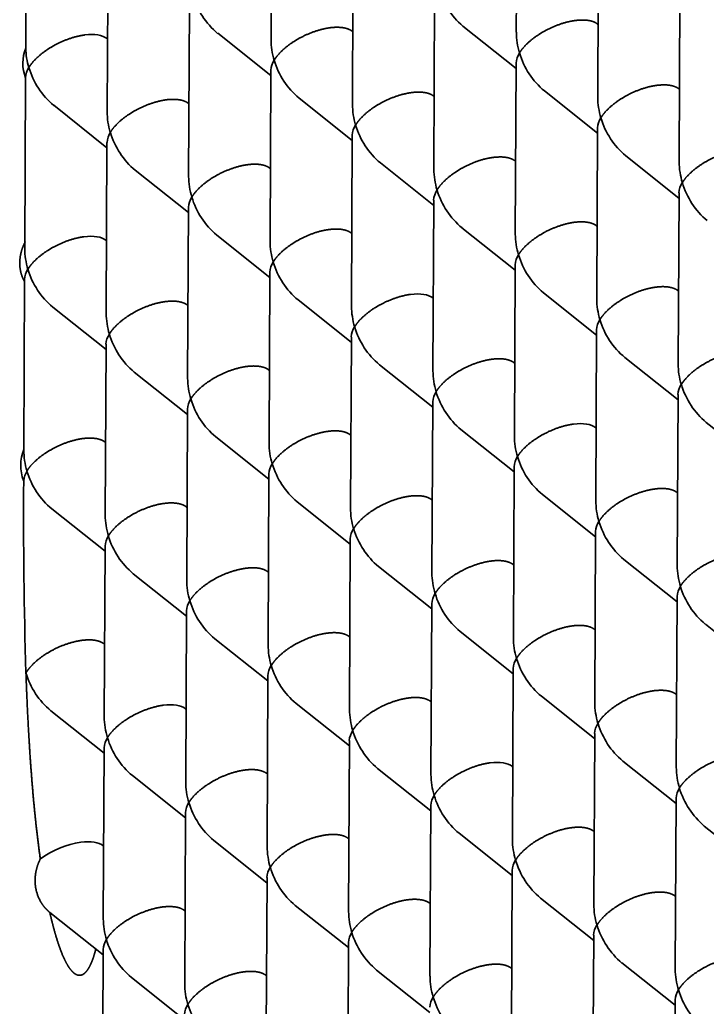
# Model space of a CAD drawing. Extents: x 23 to 587, y 4 to 413.
# Drawn here: x 412.94 to 416.96, y 145.83 to 151.61 of the extents above; entities that cross this region are included whole.
import ezdxf

# ---------------------------------------------------------------- set-up
doc = ezdxf.new("R2010")
doc.units = 0
doc.layers.get('0').update_dxf_attribs({"lineweight": 13})

# ---------------------------------------------------------------- blocks, each defined once
blk = doc.blocks.new('BLOCK6941')
at = {"color": 7, "lineweight": 35, "ltscale": 0.050027}
for p, q in [((-20.732, 18.999), (-20.742, 16.998)), ((-23.603, 18.914), (-23.612, 16.913)), ((-22.65, 18.155), (-22.659, 16.154)), ((-19.779, 18.24), (-19.789, 16.238)), ((-25.52, 18.07), (-25.53, 16.069)), ((-18.826, 17.48), (-18.836, 15.479)), ((-21.697, 17.396), (-21.706, 15.394)), ((-24.567, 17.311), (-24.577, 15.31)), ((-23.614, 16.552), (-23.624, 14.55)), ((-20.743, 16.636), (-20.753, 14.635)), ((-19.79, 15.877), (-19.8, 13.876)), ((-22.661, 15.792), (-22.671, 13.791)), ((-25.532, 15.708), (-25.541, 13.706)), ((-21.708, 15.033), (-21.718, 13.032)), ((-18.837, 15.117), (-18.847, 13.116)), ((-24.579, 14.948), (-24.588, 12.947)), ((-20.755, 14.273), (-20.764, 12.272)), ((-23.625, 14.189), (-23.635, 12.188)), ((-26.496, 14.104), (-26.506, 12.103)), ((-22.672, 13.429), (-22.682, 11.428)), ((-19.802, 13.514), (-19.811, 11.513)), ((-25.543, 13.345), (-25.553, 11.344)), ((-18.849, 12.755), (-18.858, 10.754)), ((-21.719, 12.67), (-21.729, 10.669)), ((-24.59, 12.585), (-24.599, 10.584)), ((-20.766, 11.911), (-20.776, 9.91)), ((-23.637, 11.826), (-23.646, 9.825)), ((-19.813, 11.151), (-19.823, 9.15)), ((-22.684, 11.067), (-22.693, 9.066)), ((-25.554, 10.982), (-25.564, 8.981)), ((-21.731, 10.307), (-21.74, 8.306)), ((-18.86, 10.392), (-18.87, 8.391)), ((-24.601, 10.223), (-24.611, 8.222)), ((-20.778, 9.548), (-20.787, 7.547)), ((-23.648, 9.463), (-23.658, 7.462)), ((-19.824, 8.789), (-19.834, 6.788)), ((-22.695, 8.704), (-22.705, 6.703)), ((-25.566, 8.619), (-25.575, 6.618)), ((-18.871, 8.029), (-18.881, 6.028)), ((-21.742, 7.945), (-21.752, 5.944)), ((-24.613, 7.86), (-24.622, 5.859)), ((-20.789, 7.185), (-20.798, 5.184)), ((-23.659, 7.101), (-23.669, 5.1)), ((-19.836, 6.426), (-19.845, 4.425)), ((-25.577, 6.257), (-25.587, 4.256)), ((-22.706, 6.341), (-22.716, 4.34)), ((-18.883, 5.667), (-18.892, 3.665))]:
    blk.add_line(p, q, dxfattribs=at)
at = {"color": 7, "lineweight": 35, "ltscale": 0.00016101}
for p, q in [((-22.655, 17.004), (-22.66, 17.008)), ((-19.785, 17.089), (-19.79, 17.093)), ((-25.526, 16.92), (-25.531, 16.924)), ((-18.831, 16.33), (-18.837, 16.334)), ((-21.702, 16.245), (-21.707, 16.249)), ((-24.573, 16.16), (-24.578, 16.164)), ((-23.62, 15.401), (-23.625, 15.405)), ((-20.749, 15.486), (-20.754, 15.49)), ((-19.796, 14.726), (-19.801, 14.73)), ((-22.667, 14.642), (-22.672, 14.646)), ((-25.537, 14.557), (-25.542, 14.561)), ((-21.713, 13.882), (-21.718, 13.886)), ((-18.843, 13.967), (-18.848, 13.971)), ((-24.584, 13.798), (-24.589, 13.802)), ((-20.76, 13.123), (-20.765, 13.127)), ((-23.631, 13.038), (-23.636, 13.042)), ((-22.678, 12.279), (-22.683, 12.283)), ((-19.807, 12.363), (-19.812, 12.367)), ((-25.548, 12.194), (-25.554, 12.198)), ((-18.854, 11.604), (-18.859, 11.608)), ((-21.725, 11.519), (-21.73, 11.523)), ((-24.595, 11.435), (-24.6, 11.439)), ((-20.772, 10.76), (-20.777, 10.764)), ((-23.642, 10.675), (-23.647, 10.679)), ((-19.819, 10.001), (-19.824, 10.005)), ((-25.56, 9.831), (-25.565, 9.835)), ((-22.689, 9.916), (-22.694, 9.92)), ((-21.736, 9.157), (-21.741, 9.161)), ((-18.866, 9.241), (-18.871, 9.245)), ((-24.607, 9.072), (-24.612, 9.076)), ((-20.783, 8.397), (-20.788, 8.401)), ((-23.654, 8.313), (-23.659, 8.317)), ((-19.83, 7.638), (-19.835, 7.642)), ((-22.701, 7.553), (-22.706, 7.557)), ((-18.877, 6.879), (-18.882, 6.883)), ((-24.618, 6.709), (-24.623, 6.713)), ((-21.747, 6.794), (-21.753, 6.798)), ((-20.794, 6.035), (-20.799, 6.039)), ((-23.665, 5.95), (-23.67, 5.954))]:
    blk.add_line(p, q, dxfattribs=at)
at = {"color": 7, "lineweight": 35, "ltscale": 0.019884}
for p, q in [((-20.744, 16.575), (-21.366, 17.07)), ((-23.614, 16.49), (-24.236, 16.986)), ((-19.791, 15.815), (-20.413, 16.311)), ((-22.661, 15.731), (-23.283, 16.226)), ((-25.532, 15.646), (-26.154, 16.142)), ((-18.838, 15.056), (-19.46, 15.551)), ((-24.579, 14.887), (-25.201, 15.382)), ((-21.708, 14.971), (-22.33, 15.467)), ((-20.755, 14.212), (-21.377, 14.707)), ((-23.626, 14.127), (-24.248, 14.623)), ((-19.802, 13.452), (-20.424, 13.948)), ((-25.543, 13.283), (-26.165, 13.779)), ((-22.673, 13.368), (-23.295, 13.863)), ((-18.849, 12.693), (-19.471, 13.189)), ((-21.72, 12.608), (-22.342, 13.104)), ((-24.59, 12.524), (-25.212, 13.019)), ((-17.896, 11.934), (-18.518, 12.429)), ((-23.637, 11.764), (-24.259, 12.26)), ((-20.766, 11.849), (-21.389, 12.345)), ((-19.813, 11.09), (-20.435, 11.585)), ((-22.684, 11.005), (-23.306, 11.501)), ((-25.555, 10.92), (-26.177, 11.416)), ((-18.86, 10.33), (-19.482, 10.826)), ((-24.602, 10.161), (-25.224, 10.657)), ((-21.731, 10.246), (-22.353, 10.741)), ((-17.907, 9.571), (-18.529, 10.067)), ((-20.778, 9.486), (-21.4, 9.982)), ((-23.648, 9.402), (-24.27, 9.897)), ((-22.695, 8.642), (-23.317, 9.138)), ((-19.825, 8.727), (-20.447, 9.223)), ((-25.566, 8.558), (-26.188, 9.053)), ((-18.872, 7.968), (-19.494, 8.463)), ((-21.742, 7.883), (-22.364, 8.379)), ((-24.613, 7.798), (-25.235, 8.294)), ((-17.919, 7.208), (-18.541, 7.704)), ((-23.66, 7.039), (-24.282, 7.535)), ((-20.789, 7.124), (-21.411, 7.619)), ((-19.836, 6.364), (-20.458, 6.86)), ((-22.707, 6.28), (-23.329, 6.775)), ((-21.754, 5.52), (-22.376, 6.016)), ((-18.883, 5.605), (-19.505, 6.101)), ((-24.624, 5.436), (-25.246, 5.931))]:
    blk.add_line(p, q, dxfattribs=at)
at = {"color": 7, "lineweight": 35, "ltscale": 0.050028}
blk.add_line((-26.485, 16.467), (-26.494, 14.466), dxfattribs=at)
at = {"color": 7, "lineweight": 35, "ltscale": 0.000160907}
blk.add_line((-25.571, 7.469), (-25.576, 7.473), dxfattribs=at)
at = {"color": 7, "lineweight": 35, "ltscale": 0.019886}
blk.add_line((-25.577, 6.195), (-26.199, 6.691), dxfattribs=at)
at = {"color": 7, "lineweight": 35}
for centre, radius, start, end in [((27.026, 16.705), 53.509, 177.5973, 179.8851), ((-20.781, 17.771), 0.913, 196.3619, 230.1623), ((-23.652, 17.686), 0.913, 196.3619, 230.1623), ((-19.904, 17.001), 0.837, 180.2046, 197.1191), ((-22.775, 16.916), 0.837, 180.2046, 197.1191), ((-26.054, 16.634), 0.463, 157.41, 201.5894), ((-25.637, 16.833), 0.846, 181.4307, 197.0534), ((-23.376, 16.538), 0.239, 146.5296, 176.692), ((-22.699, 16.927), 0.913, 196.3619, 230.1623), ((-20.505, 16.622), 0.239, 146.5034, 176.6622), ((-19.828, 17.012), 0.913, 196.3619, 230.1623), ((-26.25, 16.455), 0.235, 146.3401, 177.8314), ((-25.57, 16.842), 0.913, 196.3594, 230.1725), ((-18.951, 16.241), 0.837, 180.2046, 197.1191), ((-21.822, 16.157), 0.837, 180.2046, 197.1191), ((-24.693, 16.072), 0.837, 180.2046, 197.1191), ((-19.552, 15.863), 0.239, 146.5034, 176.6622), ((-18.875, 16.252), 0.913, 196.3619, 230.1623), ((-22.423, 15.778), 0.239, 146.5034, 176.6622), ((-21.746, 16.168), 0.913, 196.3594, 230.1725), ((-25.293, 15.694), 0.239, 146.5034, 176.6622), ((-24.616, 16.083), 0.913, 196.3594, 230.1725), ((-20.869, 15.397), 0.837, 180.2046, 197.1191), ((-17.998, 15.482), 0.837, 180.1991, 197.116), ((-23.739, 15.313), 0.837, 180.2046, 197.1191), ((-21.47, 15.019), 0.239, 146.5296, 176.692), ((-20.792, 15.408), 0.913, 196.3619, 230.1623), ((-18.599, 15.104), 0.239, 146.5296, 176.692), ((-17.922, 15.493), 0.913, 196.3619, 230.1623), ((-24.34, 14.934), 0.239, 146.5034, 176.6622), ((-23.663, 15.324), 0.913, 196.3594, 230.1725), ((-19.916, 14.638), 0.837, 180.2046, 197.1191), ((-25.657, 14.469), 0.837, 180.2011, 197.1159), ((-22.786, 14.553), 0.837, 180.2046, 197.1191), ((-20.517, 14.26), 0.239, 146.5296, 176.692), ((-19.839, 14.649), 0.913, 196.3619, 230.1623), ((-26.258, 14.09), 0.239, 146.5303, 176.688), ((-25.581, 14.48), 0.913, 196.3619, 230.1623), ((-23.387, 14.175), 0.239, 146.5034, 176.6622), ((-22.71, 14.564), 0.913, 196.3619, 230.1623), ((-18.963, 13.879), 0.837, 180.2046, 197.1191), ((-21.833, 13.794), 0.837, 180.2046, 197.1191), ((-24.704, 13.709), 0.837, 180.2046, 197.1191), ((-22.434, 13.416), 0.239, 146.5034, 176.6622), ((-21.757, 13.805), 0.913, 196.3619, 230.1623), ((-19.564, 13.5), 0.239, 146.5034, 176.6622), ((-18.886, 13.89), 0.913, 196.3619, 230.1623), ((-25.305, 13.331), 0.239, 146.5034, 176.6622), ((-24.628, 13.72), 0.913, 196.3619, 230.1623), ((-18.01, 13.119), 0.837, 180.2046, 197.1191), ((-20.88, 13.035), 0.837, 180.2046, 197.1191), ((-23.751, 12.95), 0.837, 180.2046, 197.1191), ((-18.611, 12.741), 0.239, 146.5296, 176.692), ((-17.933, 13.13), 0.913, 196.3619, 230.1623), ((-21.481, 12.656), 0.239, 146.5034, 176.6622), ((-20.804, 13.046), 0.913, 196.3619, 230.1623), ((-24.352, 12.572), 0.239, 146.5034, 176.6622), ((-23.674, 12.961), 0.913, 196.3619, 230.1623), ((-19.927, 12.275), 0.837, 180.2046, 197.1191), ((-22.798, 12.191), 0.837, 180.2046, 197.1191), ((-26.043, 11.927), 0.498, 158.3106, 200.9133), ((-25.672, 12.105), 0.833, 179.6242, 197.147), ((-20.528, 11.897), 0.239, 146.5034, 176.6622), ((-19.851, 12.286), 0.913, 196.3619, 230.1623), ((-23.399, 11.812), 0.239, 146.5034, 176.6622), ((-22.721, 12.202), 0.913, 196.3619, 230.1623), ((-26.261, 11.724), 0.247, 146.9169, 174.2883), ((-25.592, 12.117), 0.913, 196.3619, 230.1623), ((33.61, 11.314), 60.118, 179.58576, 181.73231), ((-18.974, 11.516), 0.837, 180.2046, 197.1191), ((-24.715, 11.347), 0.837, 180.2046, 197.1191), ((-21.845, 11.431), 0.837, 180.2046, 197.1191), ((-19.575, 11.137), 0.239, 146.5034, 176.6622), ((-18.898, 11.527), 0.913, 196.3619, 230.1623), ((-25.316, 10.968), 0.239, 146.5034, 176.6622), ((-24.639, 11.358), 0.913, 196.3619, 230.1623), ((-22.446, 11.053), 0.239, 146.5034, 176.6622), ((-21.768, 11.442), 0.913, 196.3619, 230.1623), ((-18.021, 10.757), 0.837, 180.2046, 197.1191), ((-20.892, 10.672), 0.837, 180.2046, 197.1191), ((-23.762, 10.587), 0.837, 180.2046, 197.1191), ((-21.493, 10.293), 0.239, 146.5034, 176.6622), ((-20.815, 10.683), 0.913, 196.3619, 230.1623), ((-18.622, 10.378), 0.239, 146.5034, 176.6622), ((-17.945, 10.768), 0.913, 196.3619, 230.1623), ((-24.363, 10.209), 0.239, 146.5034, 176.6622), ((-23.686, 10.598), 0.913, 196.3619, 230.1623), ((-19.939, 9.913), 0.837, 180.2046, 197.1191), ((-22.809, 9.828), 0.837, 180.2046, 197.1191), ((-20.539, 9.534), 0.239, 146.5034, 176.6622), ((-19.862, 9.924), 0.913, 196.3619, 230.1623), ((-25.604, 9.754), 0.913, 196.3594, 230.1725), ((-23.41, 9.45), 0.239, 146.5296, 176.692), ((-22.733, 9.839), 0.913, 196.3619, 230.1623), ((-18.986, 9.153), 0.837, 180.1991, 197.116), ((-21.856, 9.069), 0.837, 180.2046, 197.1191), ((-24.727, 8.984), 0.837, 180.1991, 197.116), ((-19.586, 8.775), 0.239, 146.5034, 176.6622), ((-18.909, 9.164), 0.913, 196.3619, 230.1623), ((-22.457, 8.69), 0.239, 146.5296, 176.692), ((-21.78, 9.08), 0.913, 196.3619, 230.1623), ((-25.328, 8.605), 0.239, 146.5034, 176.6622), ((-24.65, 8.995), 0.913, 196.3619, 230.1623), ((-18.032, 8.394), 0.837, 180.1991, 197.116), ((-23.774, 8.225), 0.837, 180.1991, 197.116), ((-20.903, 8.309), 0.837, 180.2046, 197.1191), ((-18.633, 8.016), 0.239, 146.5296, 176.692), ((-17.956, 8.405), 0.913, 196.3619, 230.1623), ((-24.374, 7.846), 0.239, 146.5034, 176.6622), ((-23.697, 8.236), 0.913, 196.3619, 230.1623), ((-21.504, 7.931), 0.239, 146.5296, 176.692), ((-20.827, 8.32), 0.913, 196.3619, 230.1623), ((-25.665, 6.432), 1.097, 98.9959, 126.1206), ((-19.95, 7.55), 0.837, 180.1991, 197.116), ((-22.82, 7.465), 0.837, 180.2046, 197.1191), ((-20.551, 7.171), 0.239, 146.5034, 176.6622), ((-19.873, 7.561), 0.913, 196.3619, 230.1623), ((-23.421, 7.087), 0.239, 146.5034, 176.6622), ((-22.744, 7.476), 0.913, 196.3619, 230.1623), ((-18.997, 6.791), 0.837, 180.2046, 197.1191), ((-24.738, 6.621), 0.837, 180.2046, 197.1191), ((-21.867, 6.706), 0.837, 180.1991, 197.116), ((-19.598, 6.412), 0.239, 146.5034, 176.6622), ((-18.92, 6.801), 0.913, 196.3619, 230.1623), ((-25.339, 6.243), 0.239, 146.5034, 176.6622), ((-24.662, 6.632), 0.913, 196.3619, 230.1623), ((-22.468, 6.327), 0.239, 146.5034, 176.6622), ((-21.791, 6.717), 0.913, 196.3619, 230.1623), ((-18.044, 6.031), 0.837, 180.2046, 197.1191), ((-20.914, 5.947), 0.837, 180.2046, 197.1191), ((-23.785, 5.862), 0.837, 180.2046, 197.1191), ((-18.645, 5.653), 0.239, 146.5034, 176.6622), ((-17.967, 6.042), 0.913, 196.3619, 230.1623), ((-21.515, 5.568), 0.239, 146.5296, 176.692), ((-20.838, 5.957), 0.913, 196.3619, 230.1623), ((-24.386, 5.483), 0.239, 146.5034, 176.6622), ((-23.708, 5.873), 0.913, 196.3619, 230.1623)]:
    blk.add_arc(centre, radius, start, end, dxfattribs=at)
for centre, major_axis, ratio, start_param, end_param in [((-25.984, 16.645), (0.489, 0.234), 0.464922, 0.221717, 0.956598), ((-25.995, 14.283), (0.489, 0.234), 0.464922, 0.221717, 0.956598), ((-22.171, 13.608), (0.489, 0.234), 0.464922, 0.221717, 0.956598), ((-20.265, 12.089), (0.489, 0.234), 0.464922, 0.221717, 0.956598), ((-7.396, -0.965), (6.501, -49.828), 0.361678, 4.453939, 4.454063), ((-25.065, 8.798), (0.489, 0.234), 0.464922, 0.221717, 0.956598), ((-21.241, 8.123), (0.489, 0.234), 0.464922, 0.221717, 0.956598), ((-26.029, 7.194), (0.489, 0.234), 0.464926, 0.221706, 0.956609)]:
    blk.add_ellipse(centre, major_axis=major_axis, ratio=ratio, start_param=start_param, end_param=end_param, dxfattribs=at)
for points, knots in [([(-20.705, 16.754), (-20.689, 16.781), (-20.67, 16.807), (-20.646, 16.834), (-20.563, 16.917), (-20.449, 16.997), (-20.356, 17.048), (-20.232, 17.098), (-20.107, 17.126), (-20.088, 17.13), (-20.069, 17.133), (-20.05, 17.135)], [0, 0, 0, 0, 0, 0, 0.437223, 0.437223, 0.437223, 1.382095, 1.382095, 1.382095, 1.555484, 1.555484, 1.555484, 1.555484, 1.555484, 1.555484]), ([(-19.79, 17.093), (-19.813, 17.112), (-19.844, 17.127), (-19.882, 17.137), (-19.941, 17.143), (-20.006, 17.14), (-20.02, 17.139), (-20.035, 17.137), (-20.05, 17.135)], [0, 0, 0, 0, 0, 0, 0.4890695, 0.4890695, 0.4890695, 0.6239272, 0.6239272, 0.6239272, 0.6239272, 0.6239272, 0.6239272]), ([(-23.575, 16.67), (-23.56, 16.696), (-23.54, 16.723), (-23.517, 16.749), (-23.434, 16.833), (-23.32, 16.912), (-23.226, 16.964), (-23.103, 17.013), (-22.978, 17.041), (-22.958, 17.045), (-22.939, 17.048), (-22.92, 17.051)], [0, 0, 0, 0, 0, 0, 0.437223, 0.437223, 0.437223, 1.382095, 1.382095, 1.382095, 1.555484, 1.555484, 1.555484, 1.555484, 1.555484, 1.555484]), ([(-22.66, 17.008), (-22.684, 17.027), (-22.715, 17.042), (-22.753, 17.052), (-22.811, 17.058), (-22.877, 17.055), (-22.891, 17.054), (-22.906, 17.053), (-22.92, 17.051)], [0, 0, 0, 0, 0, 0, 0.4890695, 0.4890695, 0.4890695, 0.6239272, 0.6239272, 0.6239272, 0.6239272, 0.6239272, 0.6239272]), ([(-26.446, 16.585), (-26.43, 16.611), (-26.411, 16.638), (-26.387, 16.665), (-26.304, 16.748), (-26.19, 16.827), (-26.097, 16.879), (-25.973, 16.929), (-25.848, 16.957), (-25.829, 16.96), (-25.81, 16.963), (-25.791, 16.966)], [0, 0, 0, 0, 0, 0, 0.437223, 0.437223, 0.437223, 1.382095, 1.382095, 1.382095, 1.555484, 1.555484, 1.555484, 1.555484, 1.555484, 1.555484]), ([(-19.752, 15.995), (-19.736, 16.021), (-19.717, 16.048), (-19.693, 16.075), (-19.61, 16.158), (-19.496, 16.237), (-19.403, 16.289), (-19.279, 16.339), (-19.154, 16.367), (-19.135, 16.37), (-19.116, 16.373), (-19.097, 16.376)], [0, 0, 0, 0, 0, 0, 0.437223, 0.437223, 0.437223, 1.382095, 1.382095, 1.382095, 1.555484, 1.555484, 1.555484, 1.555484, 1.555484, 1.555484]), ([(-18.837, 16.334), (-18.86, 16.352), (-18.891, 16.367), (-18.929, 16.378), (-18.988, 16.384), (-19.053, 16.38), (-19.067, 16.379), (-19.082, 16.378), (-19.097, 16.376)], [0, 0, 0, 0, 0, 0, 0.4890695, 0.4890695, 0.4890695, 0.6239272, 0.6239272, 0.6239272, 0.6239272, 0.6239272, 0.6239272]), ([(-25.493, 15.826), (-25.477, 15.852), (-25.458, 15.879), (-25.434, 15.905), (-25.351, 15.989), (-25.237, 16.068), (-25.144, 16.12), (-25.02, 16.169), (-24.895, 16.197), (-24.876, 16.201), (-24.857, 16.204), (-24.838, 16.207)], [0, 0, 0, 0, 0, 0, 0.437223, 0.437223, 0.437223, 1.382095, 1.382095, 1.382095, 1.555484, 1.555484, 1.555484, 1.555484, 1.555484, 1.555484]), ([(-24.578, 16.164), (-24.601, 16.183), (-24.632, 16.198), (-24.671, 16.208), (-24.729, 16.214), (-24.794, 16.211), (-24.809, 16.21), (-24.823, 16.209), (-24.838, 16.207)], [0, 0, 0, 0, 0, 0, 0.4890695, 0.4890695, 0.4890695, 0.6239272, 0.6239272, 0.6239272, 0.6239272, 0.6239272, 0.6239272]), ([(-22.622, 15.91), (-22.607, 15.937), (-22.587, 15.963), (-22.564, 15.99), (-22.481, 16.073), (-22.367, 16.153), (-22.273, 16.204), (-22.15, 16.254), (-22.025, 16.282), (-22.005, 16.286), (-21.986, 16.289), (-21.967, 16.291)], [0, 0, 0, 0, 0, 0, 0.437223, 0.437223, 0.437223, 1.382095, 1.382095, 1.382095, 1.555484, 1.555484, 1.555484, 1.555484, 1.555484, 1.555484]), ([(-21.707, 16.249), (-21.731, 16.268), (-21.761, 16.283), (-21.8, 16.293), (-21.858, 16.299), (-21.924, 16.296), (-21.938, 16.295), (-21.953, 16.293), (-21.967, 16.291)], [0, 0, 0, 0, 0, 0, 0.4890695, 0.4890695, 0.4890695, 0.6239272, 0.6239272, 0.6239272, 0.6239272, 0.6239272, 0.6239272]), ([(-18.799, 15.236), (-18.783, 15.262), (-18.764, 15.289), (-18.74, 15.315), (-18.657, 15.399), (-18.543, 15.478), (-18.45, 15.529), (-18.326, 15.579), (-18.201, 15.607), (-18.182, 15.611), (-18.162, 15.614), (-18.144, 15.617)], [0, 0, 0, 0, 0, 0, 0.437223, 0.437223, 0.437223, 1.382095, 1.382095, 1.382095, 1.555484, 1.555484, 1.555484, 1.555484, 1.555484, 1.555484]), ([(-21.669, 15.151), (-21.653, 15.177), (-21.634, 15.204), (-21.61, 15.231), (-21.527, 15.314), (-21.413, 15.393), (-21.32, 15.445), (-21.197, 15.495), (-21.072, 15.523), (-21.052, 15.526), (-21.033, 15.529), (-21.014, 15.532)], [0, 0, 0, 0, 0, 0, 0.437223, 0.437223, 0.437223, 1.382095, 1.382095, 1.382095, 1.555484, 1.555484, 1.555484, 1.555484, 1.555484, 1.555484]), ([(-20.754, 15.49), (-20.777, 15.508), (-20.808, 15.523), (-20.847, 15.534), (-20.905, 15.54), (-20.971, 15.536), (-20.985, 15.535), (-20.999, 15.534), (-21.014, 15.532)], [0, 0, 0, 0, 0, 0, 0.4890695, 0.4890695, 0.4890695, 0.6239272, 0.6239272, 0.6239272, 0.6239272, 0.6239272, 0.6239272]), ([(-24.54, 15.066), (-24.524, 15.093), (-24.505, 15.119), (-24.481, 15.146), (-24.398, 15.229), (-24.284, 15.309), (-24.191, 15.36), (-24.067, 15.41), (-23.942, 15.438), (-23.923, 15.442), (-23.904, 15.445), (-23.885, 15.447)], [0, 0, 0, 0, 0, 0, 0.437223, 0.437223, 0.437223, 1.382095, 1.382095, 1.382095, 1.555484, 1.555484, 1.555484, 1.555484, 1.555484, 1.555484]), ([(-23.625, 15.405), (-23.648, 15.424), (-23.679, 15.439), (-23.717, 15.449), (-23.776, 15.455), (-23.841, 15.452), (-23.855, 15.451), (-23.87, 15.449), (-23.885, 15.447)], [0, 0, 0, 0, 0, 0, 0.4890695, 0.4890695, 0.4890695, 0.6239272, 0.6239272, 0.6239272, 0.6239272, 0.6239272, 0.6239272]), ([(-23.587, 14.307), (-23.571, 14.333), (-23.552, 14.36), (-23.528, 14.387), (-23.445, 14.47), (-23.331, 14.549), (-23.238, 14.601), (-23.114, 14.651), (-22.989, 14.679), (-22.97, 14.682), (-22.951, 14.685), (-22.932, 14.688)], [0, 0, 0, 0, 0, 0, 0.437223, 0.437223, 0.437223, 1.382095, 1.382095, 1.382095, 1.555484, 1.555484, 1.555484, 1.555484, 1.555484, 1.555484]), ([(-22.672, 14.646), (-22.695, 14.664), (-22.726, 14.679), (-22.764, 14.69), (-22.823, 14.696), (-22.888, 14.692), (-22.902, 14.691), (-22.917, 14.69), (-22.932, 14.688)], [0, 0, 0, 0, 0, 0, 0.4890695, 0.4890695, 0.4890695, 0.6239272, 0.6239272, 0.6239272, 0.6239272, 0.6239272, 0.6239272]), ([(-20.716, 14.392), (-20.7, 14.418), (-20.681, 14.445), (-20.657, 14.471), (-20.574, 14.555), (-20.46, 14.634), (-20.367, 14.685), (-20.244, 14.735), (-20.119, 14.763), (-20.099, 14.767), (-20.08, 14.77), (-20.061, 14.773)], [0, 0, 0, 0, 0, 0, 0.437223, 0.437223, 0.437223, 1.382095, 1.382095, 1.382095, 1.555484, 1.555484, 1.555484, 1.555484, 1.555484, 1.555484]), ([(-19.801, 14.73), (-19.824, 14.749), (-19.855, 14.764), (-19.894, 14.774), (-19.952, 14.78), (-20.017, 14.777), (-20.032, 14.776), (-20.046, 14.774), (-20.061, 14.773)], [0, 0, 0, 0, 0, 0, 0.4890695, 0.4890695, 0.4890695, 0.6239272, 0.6239272, 0.6239272, 0.6239272, 0.6239272, 0.6239272]), ([(-26.457, 14.222), (-26.442, 14.249), (-26.422, 14.275), (-26.399, 14.302), (-26.316, 14.385), (-26.202, 14.465), (-26.108, 14.516), (-25.985, 14.566), (-25.86, 14.594), (-25.84, 14.598), (-25.821, 14.601), (-25.802, 14.603)], [0, 0, 0, 0, 0, 0, 0.437223, 0.437223, 0.437223, 1.382095, 1.382095, 1.382095, 1.555484, 1.555484, 1.555484, 1.555484, 1.555484, 1.555484]), ([(-26.492, 14.07), (-26.521, 14.118), (-26.542, 14.172), (-26.554, 14.23), (-26.558, 14.329), (-26.537, 14.428), (-26.525, 14.467), (-26.509, 14.505), (-26.49, 14.542)], [0, 0, 0, 0, 0, 0, 0.5284391, 0.5284391, 0.5284391, 0.8871692, 0.8871692, 0.8871692, 0.8871692, 0.8871692, 0.8871692]), ([(-19.763, 13.632), (-19.747, 13.658), (-19.728, 13.685), (-19.704, 13.712), (-19.621, 13.795), (-19.507, 13.875), (-19.414, 13.926), (-19.29, 13.976), (-19.165, 14.004), (-19.146, 14.008), (-19.127, 14.011), (-19.108, 14.013)], [0, 0, 0, 0, 0, 0, 0.437223, 0.437223, 0.437223, 1.382095, 1.382095, 1.382095, 1.555484, 1.555484, 1.555484, 1.555484, 1.555484, 1.555484]), ([(-18.848, 13.971), (-18.871, 13.989), (-18.902, 14.005), (-18.941, 14.015), (-18.999, 14.021), (-19.064, 14.018), (-19.079, 14.017), (-19.093, 14.015), (-19.108, 14.013)], [0, 0, 0, 0, 0, 0, 0.4890695, 0.4890695, 0.4890695, 0.6239272, 0.6239272, 0.6239272, 0.6239272, 0.6239272, 0.6239272]), ([(-22.634, 13.548), (-22.618, 13.574), (-22.599, 13.601), (-22.575, 13.627), (-22.492, 13.711), (-22.378, 13.79), (-22.285, 13.841), (-22.161, 13.891), (-22.036, 13.919), (-22.017, 13.923), (-21.998, 13.926), (-21.979, 13.929)], [0, 0, 0, 0, 0, 0, 0.437223, 0.437223, 0.437223, 1.382095, 1.382095, 1.382095, 1.555484, 1.555484, 1.555484, 1.555484, 1.555484, 1.555484]), ([(-25.504, 13.463), (-25.489, 13.489), (-25.469, 13.516), (-25.446, 13.543), (-25.363, 13.626), (-25.248, 13.705), (-25.155, 13.757), (-25.032, 13.807), (-24.907, 13.835), (-24.887, 13.838), (-24.868, 13.841), (-24.849, 13.844)], [0, 0, 0, 0, 0, 0, 0.437223, 0.437223, 0.437223, 1.382095, 1.382095, 1.382095, 1.555484, 1.555484, 1.555484, 1.555484, 1.555484, 1.555484]), ([(-24.589, 13.802), (-24.612, 13.82), (-24.643, 13.835), (-24.682, 13.846), (-24.74, 13.852), (-24.806, 13.848), (-24.82, 13.847), (-24.834, 13.846), (-24.849, 13.844)], [0, 0, 0, 0, 0, 0, 0.4890695, 0.4890695, 0.4890695, 0.6239272, 0.6239272, 0.6239272, 0.6239272, 0.6239272, 0.6239272]), ([(-18.81, 12.873), (-18.794, 12.899), (-18.775, 12.926), (-18.751, 12.953), (-18.668, 13.036), (-18.554, 13.115), (-18.461, 13.167), (-18.337, 13.217), (-18.212, 13.244), (-18.193, 13.248), (-18.174, 13.251), (-18.155, 13.254)], [0, 0, 0, 0, 0, 0, 0.437223, 0.437223, 0.437223, 1.382095, 1.382095, 1.382095, 1.555484, 1.555484, 1.555484, 1.555484, 1.555484, 1.555484]), ([(-24.551, 12.704), (-24.535, 12.73), (-24.516, 12.757), (-24.492, 12.783), (-24.409, 12.867), (-24.295, 12.946), (-24.202, 12.997), (-24.079, 13.047), (-23.954, 13.075), (-23.934, 13.079), (-23.915, 13.082), (-23.896, 13.085)], [0, 0, 0, 0, 0, 0, 0.437223, 0.437223, 0.437223, 1.382095, 1.382095, 1.382095, 1.555484, 1.555484, 1.555484, 1.555484, 1.555484, 1.555484]), ([(-23.636, 13.042), (-23.659, 13.061), (-23.69, 13.076), (-23.729, 13.086), (-23.787, 13.092), (-23.852, 13.089), (-23.867, 13.088), (-23.881, 13.086), (-23.896, 13.085)], [0, 0, 0, 0, 0, 0, 0.4890695, 0.4890695, 0.4890695, 0.6239272, 0.6239272, 0.6239272, 0.6239272, 0.6239272, 0.6239272]), ([(-21.681, 12.788), (-21.665, 12.814), (-21.645, 12.841), (-21.622, 12.868), (-21.539, 12.951), (-21.425, 13.031), (-21.332, 13.082), (-21.208, 13.132), (-21.083, 13.16), (-21.064, 13.164), (-21.044, 13.167), (-21.026, 13.169)], [0, 0, 0, 0, 0, 0, 0.437223, 0.437223, 0.437223, 1.382095, 1.382095, 1.382095, 1.555484, 1.555484, 1.555484, 1.555484, 1.555484, 1.555484]), ([(-20.765, 13.127), (-20.789, 13.145), (-20.82, 13.161), (-20.858, 13.171), (-20.917, 13.177), (-20.982, 13.174), (-20.996, 13.173), (-21.011, 13.171), (-21.026, 13.169)], [0, 0, 0, 0, 0, 0, 0.4890695, 0.4890695, 0.4890695, 0.6239272, 0.6239272, 0.6239272, 0.6239272, 0.6239272, 0.6239272]), ([(-20.728, 12.029), (-20.712, 12.055), (-20.692, 12.082), (-20.669, 12.109), (-20.586, 12.192), (-20.472, 12.271), (-20.378, 12.323), (-20.255, 12.373), (-20.13, 12.4), (-20.111, 12.404), (-20.091, 12.407), (-20.072, 12.41)], [0, 0, 0, 0, 0, 0, 0.437223, 0.437223, 0.437223, 1.382095, 1.382095, 1.382095, 1.555484, 1.555484, 1.555484, 1.555484, 1.555484, 1.555484]), ([(-23.598, 11.944), (-23.582, 11.97), (-23.563, 11.997), (-23.539, 12.024), (-23.456, 12.107), (-23.342, 12.187), (-23.249, 12.238), (-23.125, 12.288), (-23, 12.316), (-22.981, 12.32), (-22.962, 12.323), (-22.943, 12.325)], [0, 0, 0, 0, 0, 0, 0.437223, 0.437223, 0.437223, 1.382095, 1.382095, 1.382095, 1.555484, 1.555484, 1.555484, 1.555484, 1.555484, 1.555484]), ([(-22.683, 12.283), (-22.706, 12.301), (-22.737, 12.317), (-22.776, 12.327), (-22.834, 12.333), (-22.899, 12.33), (-22.914, 12.329), (-22.928, 12.327), (-22.943, 12.325)], [0, 0, 0, 0, 0, 0, 0.4890695, 0.4890695, 0.4890695, 0.6239272, 0.6239272, 0.6239272, 0.6239272, 0.6239272, 0.6239272]), ([(-26.469, 11.86), (-26.453, 11.886), (-26.434, 11.913), (-26.41, 11.939), (-26.327, 12.023), (-26.213, 12.102), (-26.12, 12.153), (-25.996, 12.203), (-25.871, 12.231), (-25.852, 12.235), (-25.833, 12.238), (-25.814, 12.241)], [0, 0, 0, 0, 0, 0, 0.437223, 0.437223, 0.437223, 1.382095, 1.382095, 1.382095, 1.555484, 1.555484, 1.555484, 1.555484, 1.555484, 1.555484]), ([(-25.554, 12.198), (-25.577, 12.217), (-25.608, 12.232), (-25.646, 12.242), (-25.705, 12.248), (-25.77, 12.245), (-25.784, 12.244), (-25.799, 12.242), (-25.814, 12.241)], [0, 0, 0, 0, 0, 0, 0.4890695, 0.4890695, 0.4890695, 0.6239272, 0.6239272, 0.6239272, 0.6239272, 0.6239272, 0.6239272]), ([(-22.645, 11.185), (-22.629, 11.211), (-22.61, 11.238), (-22.586, 11.265), (-22.503, 11.348), (-22.389, 11.427), (-22.296, 11.479), (-22.172, 11.529), (-22.047, 11.556), (-22.028, 11.56), (-22.009, 11.563), (-21.99, 11.566)], [0, 0, 0, 0, 0, 0, 0.437223, 0.437223, 0.437223, 1.382095, 1.382095, 1.382095, 1.555484, 1.555484, 1.555484, 1.555484, 1.555484, 1.555484]), ([(-21.73, 11.523), (-21.753, 11.542), (-21.784, 11.557), (-21.823, 11.568), (-21.881, 11.574), (-21.946, 11.57), (-21.961, 11.569), (-21.975, 11.568), (-21.99, 11.566)], [0, 0, 0, 0, 0, 0, 0.4890695, 0.4890695, 0.4890695, 0.6239272, 0.6239272, 0.6239272, 0.6239272, 0.6239272, 0.6239272]), ([(-19.774, 11.269), (-19.759, 11.296), (-19.739, 11.323), (-19.716, 11.349), (-19.633, 11.433), (-19.519, 11.512), (-19.425, 11.563), (-19.302, 11.613), (-19.177, 11.641), (-19.157, 11.645), (-19.138, 11.648), (-19.119, 11.65)], [0, 0, 0, 0, 0, 0, 0.437223, 0.437223, 0.437223, 1.382095, 1.382095, 1.382095, 1.555484, 1.555484, 1.555484, 1.555484, 1.555484, 1.555484]), ([(-18.859, 11.608), (-18.883, 11.627), (-18.914, 11.642), (-18.952, 11.652), (-19.01, 11.658), (-19.076, 11.655), (-19.09, 11.654), (-19.105, 11.652), (-19.119, 11.65)], [0, 0, 0, 0, 0, 0, 0.4890695, 0.4890695, 0.4890695, 0.6239272, 0.6239272, 0.6239272, 0.6239272, 0.6239272, 0.6239272]), ([(-25.516, 11.1), (-25.5, 11.126), (-25.481, 11.153), (-25.457, 11.18), (-25.374, 11.263), (-25.26, 11.343), (-25.167, 11.394), (-25.043, 11.444), (-24.918, 11.472), (-24.899, 11.476), (-24.879, 11.479), (-24.861, 11.481)], [0, 0, 0, 0, 0, 0, 0.437223, 0.437223, 0.437223, 1.382095, 1.382095, 1.382095, 1.555484, 1.555484, 1.555484, 1.555484, 1.555484, 1.555484]), ([(-24.6, 11.439), (-24.624, 11.457), (-24.655, 11.473), (-24.693, 11.483), (-24.752, 11.489), (-24.817, 11.486), (-24.831, 11.485), (-24.846, 11.483), (-24.861, 11.481)], [0, 0, 0, 0, 0, 0, 0.4890695, 0.4890695, 0.4890695, 0.6239272, 0.6239272, 0.6239272, 0.6239272, 0.6239272, 0.6239272]), ([(-18.821, 10.51), (-18.806, 10.536), (-18.786, 10.563), (-18.763, 10.59), (-18.68, 10.673), (-18.566, 10.752), (-18.472, 10.804), (-18.349, 10.854), (-18.224, 10.882), (-18.204, 10.885), (-18.185, 10.889), (-18.166, 10.891)], [0, 0, 0, 0, 0, 0, 0.437223, 0.437223, 0.437223, 1.382095, 1.382095, 1.382095, 1.555484, 1.555484, 1.555484, 1.555484, 1.555484, 1.555484]), ([(-21.692, 10.425), (-21.676, 10.452), (-21.657, 10.479), (-21.633, 10.505), (-21.55, 10.589), (-21.436, 10.668), (-21.343, 10.719), (-21.219, 10.769), (-21.094, 10.797), (-21.075, 10.801), (-21.056, 10.804), (-21.037, 10.806)], [0, 0, 0, 0, 0, 0, 0.437223, 0.437223, 0.437223, 1.382095, 1.382095, 1.382095, 1.555484, 1.555484, 1.555484, 1.555484, 1.555484, 1.555484]), ([(-20.777, 10.764), (-20.8, 10.783), (-20.831, 10.798), (-20.87, 10.808), (-20.928, 10.814), (-20.993, 10.811), (-21.008, 10.81), (-21.022, 10.808), (-21.037, 10.806)], [0, 0, 0, 0, 0, 0, 0.4890695, 0.4890695, 0.4890695, 0.6239272, 0.6239272, 0.6239272, 0.6239272, 0.6239272, 0.6239272]), ([(-24.563, 10.341), (-24.547, 10.367), (-24.527, 10.394), (-24.504, 10.421), (-24.421, 10.504), (-24.307, 10.583), (-24.214, 10.635), (-24.09, 10.685), (-23.965, 10.712), (-23.946, 10.716), (-23.926, 10.719), (-23.907, 10.722)], [0, 0, 0, 0, 0, 0, 0.437223, 0.437223, 0.437223, 1.382095, 1.382095, 1.382095, 1.555484, 1.555484, 1.555484, 1.555484, 1.555484, 1.555484]), ([(-23.647, 10.679), (-23.671, 10.698), (-23.702, 10.713), (-23.74, 10.724), (-23.799, 10.73), (-23.864, 10.726), (-23.878, 10.725), (-23.893, 10.724), (-23.907, 10.722)], [0, 0, 0, 0, 0, 0, 0.4890695, 0.4890695, 0.4890695, 0.6239272, 0.6239272, 0.6239272, 0.6239272, 0.6239272, 0.6239272]), ([(-23.61, 9.581), (-23.594, 9.608), (-23.574, 9.635), (-23.551, 9.661), (-23.468, 9.745), (-23.354, 9.824), (-23.26, 9.875), (-23.137, 9.925), (-23.012, 9.953), (-22.992, 9.957), (-22.973, 9.96), (-22.954, 9.962)], [0, 0, 0, 0, 0, 0, 0.437223, 0.437223, 0.437223, 1.382095, 1.382095, 1.382095, 1.555484, 1.555484, 1.555484, 1.555484, 1.555484, 1.555484]), ([(-22.694, 9.92), (-22.718, 9.939), (-22.749, 9.954), (-22.787, 9.964), (-22.846, 9.97), (-22.911, 9.967), (-22.925, 9.966), (-22.94, 9.964), (-22.954, 9.962)], [0, 0, 0, 0, 0, 0, 0.4890695, 0.4890695, 0.4890695, 0.6239272, 0.6239272, 0.6239272, 0.6239272, 0.6239272, 0.6239272]), ([(-20.739, 9.666), (-20.723, 9.692), (-20.704, 9.719), (-20.68, 9.746), (-20.597, 9.829), (-20.483, 9.908), (-20.39, 9.96), (-20.266, 10.01), (-20.141, 10.038), (-20.122, 10.041), (-20.103, 10.045), (-20.084, 10.047)], [0, 0, 0, 0, 0, 0, 0.437223, 0.437223, 0.437223, 1.382095, 1.382095, 1.382095, 1.555484, 1.555484, 1.555484, 1.555484, 1.555484, 1.555484]), ([(-19.824, 10.005), (-19.847, 10.023), (-19.878, 10.038), (-19.916, 10.049), (-19.975, 10.055), (-20.04, 10.052), (-20.054, 10.051), (-20.069, 10.049), (-20.084, 10.047)], [0, 0, 0, 0, 0, 0, 0.4890695, 0.4890695, 0.4890695, 0.6239272, 0.6239272, 0.6239272, 0.6239272, 0.6239272, 0.6239272]), ([(-26.48, 9.497), (-26.464, 9.523), (-26.445, 9.55), (-26.421, 9.577), (-26.338, 9.66), (-26.224, 9.739), (-26.131, 9.791), (-26.007, 9.841), (-25.882, 9.868), (-25.863, 9.872), (-25.844, 9.875), (-25.825, 9.878)], [0, 0, 0, 0, 0, 0, 0.437223, 0.437223, 0.437223, 1.382095, 1.382095, 1.382095, 1.555484, 1.555484, 1.555484, 1.555484, 1.555484, 1.555484]), ([(-25.565, 9.835), (-25.588, 9.854), (-25.619, 9.869), (-25.658, 9.88), (-25.716, 9.886), (-25.781, 9.882), (-25.796, 9.881), (-25.81, 9.88), (-25.825, 9.878)], [0, 0, 0, 0, 0, 0, 0.4890695, 0.4890695, 0.4890695, 0.6239272, 0.6239272, 0.6239272, 0.6239272, 0.6239272, 0.6239272]), ([(-26.312, 7.319), (-26.336, 7.491), (-26.357, 7.664), (-26.376, 7.836), (-26.408, 8.183), (-26.433, 8.532), (-26.444, 8.707), (-26.459, 8.968), (-26.47, 9.229), (-26.474, 9.317), (-26.477, 9.404), (-26.48, 9.491)], [0, 0, 0, 0, 0, 0, 1.538889, 1.538889, 1.538889, 3.077001, 3.077001, 3.077001, 3.847048, 3.847048, 3.847048, 3.847048, 3.847048, 3.847048]), ([(-19.786, 8.907), (-19.77, 8.933), (-19.751, 8.96), (-19.727, 8.987), (-19.644, 9.07), (-19.53, 9.149), (-19.437, 9.201), (-19.313, 9.251), (-19.188, 9.278), (-19.169, 9.282), (-19.15, 9.285), (-19.131, 9.288)], [0, 0, 0, 0, 0, 0, 0.437223, 0.437223, 0.437223, 1.382095, 1.382095, 1.382095, 1.555484, 1.555484, 1.555484, 1.555484, 1.555484, 1.555484]), ([(-18.871, 9.245), (-18.894, 9.264), (-18.925, 9.279), (-18.963, 9.29), (-19.022, 9.295), (-19.087, 9.292), (-19.101, 9.291), (-19.116, 9.29), (-19.131, 9.288)], [0, 0, 0, 0, 0, 0, 0.4890695, 0.4890695, 0.4890695, 0.6239272, 0.6239272, 0.6239272, 0.6239272, 0.6239272, 0.6239272]), ([(-22.656, 8.822), (-22.641, 8.848), (-22.621, 8.875), (-22.598, 8.902), (-22.515, 8.985), (-22.401, 9.064), (-22.307, 9.116), (-22.184, 9.166), (-22.059, 9.194), (-22.039, 9.197), (-22.02, 9.201), (-22.001, 9.203)], [0, 0, 0, 0, 0, 0, 0.437223, 0.437223, 0.437223, 1.382095, 1.382095, 1.382095, 1.555484, 1.555484, 1.555484, 1.555484, 1.555484, 1.555484]), ([(-21.741, 9.161), (-21.765, 9.179), (-21.796, 9.194), (-21.834, 9.205), (-21.892, 9.211), (-21.958, 9.208), (-21.972, 9.207), (-21.987, 9.205), (-22.001, 9.203)], [0, 0, 0, 0, 0, 0, 0.4890695, 0.4890695, 0.4890695, 0.6239272, 0.6239272, 0.6239272, 0.6239272, 0.6239272, 0.6239272]), ([(-25.527, 8.737), (-25.511, 8.764), (-25.492, 8.791), (-25.468, 8.817), (-25.385, 8.901), (-25.271, 8.98), (-25.178, 9.031), (-25.054, 9.081), (-24.929, 9.109), (-24.91, 9.113), (-24.891, 9.116), (-24.872, 9.118)], [0, 0, 0, 0, 0, 0, 0.437223, 0.437223, 0.437223, 1.382095, 1.382095, 1.382095, 1.555484, 1.555484, 1.555484, 1.555484, 1.555484, 1.555484]), ([(-21.703, 8.063), (-21.688, 8.089), (-21.668, 8.116), (-21.645, 8.143), (-21.562, 8.226), (-21.447, 8.305), (-21.354, 8.357), (-21.231, 8.407), (-21.106, 8.434), (-21.086, 8.438), (-21.067, 8.441), (-21.048, 8.444)], [0, 0, 0, 0, 0, 0, 0.437223, 0.437223, 0.437223, 1.382095, 1.382095, 1.382095, 1.555484, 1.555484, 1.555484, 1.555484, 1.555484, 1.555484]), ([(-18.833, 8.147), (-18.817, 8.174), (-18.798, 8.201), (-18.774, 8.227), (-18.691, 8.31), (-18.577, 8.39), (-18.484, 8.441), (-18.36, 8.491), (-18.235, 8.519), (-18.216, 8.523), (-18.197, 8.526), (-18.178, 8.528)], [0, 0, 0, 0, 0, 0, 0.437223, 0.437223, 0.437223, 1.382095, 1.382095, 1.382095, 1.555484, 1.555484, 1.555484, 1.555484, 1.555484, 1.555484]), ([(-24.574, 7.978), (-24.558, 8.004), (-24.539, 8.031), (-24.515, 8.058), (-24.432, 8.141), (-24.318, 8.22), (-24.225, 8.272), (-24.101, 8.322), (-23.976, 8.35), (-23.957, 8.353), (-23.938, 8.357), (-23.919, 8.359)], [0, 0, 0, 0, 0, 0, 0.437223, 0.437223, 0.437223, 1.382095, 1.382095, 1.382095, 1.555484, 1.555484, 1.555484, 1.555484, 1.555484, 1.555484]), ([(-23.659, 8.317), (-23.682, 8.335), (-23.713, 8.35), (-23.752, 8.361), (-23.81, 8.367), (-23.875, 8.364), (-23.89, 8.363), (-23.904, 8.361), (-23.919, 8.359)], [0, 0, 0, 0, 0, 0, 0.4890695, 0.4890695, 0.4890695, 0.6239272, 0.6239272, 0.6239272, 0.6239272, 0.6239272, 0.6239272]), ([(-20.75, 7.303), (-20.734, 7.33), (-20.715, 7.357), (-20.691, 7.383), (-20.608, 7.466), (-20.494, 7.546), (-20.401, 7.597), (-20.278, 7.647), (-20.153, 7.675), (-20.133, 7.679), (-20.114, 7.682), (-20.095, 7.684)], [0, 0, 0, 0, 0, 0, 0.437223, 0.437223, 0.437223, 1.382095, 1.382095, 1.382095, 1.555484, 1.555484, 1.555484, 1.555484, 1.555484, 1.555484]), ([(-19.835, 7.642), (-19.858, 7.661), (-19.889, 7.676), (-19.928, 7.686), (-19.986, 7.692), (-20.051, 7.689), (-20.066, 7.688), (-20.08, 7.686), (-20.095, 7.684)], [0, 0, 0, 0, 0, 0, 0.4890695, 0.4890695, 0.4890695, 0.6239272, 0.6239272, 0.6239272, 0.6239272, 0.6239272, 0.6239272]), ([(-23.621, 7.219), (-23.605, 7.245), (-23.586, 7.272), (-23.562, 7.299), (-23.479, 7.382), (-23.365, 7.461), (-23.272, 7.513), (-23.148, 7.563), (-23.023, 7.59), (-23.004, 7.594), (-22.985, 7.597), (-22.966, 7.6)], [0, 0, 0, 0, 0, 0, 0.437223, 0.437223, 0.437223, 1.382095, 1.382095, 1.382095, 1.555484, 1.555484, 1.555484, 1.555484, 1.555484, 1.555484]), ([(-22.706, 7.557), (-22.729, 7.576), (-22.76, 7.591), (-22.798, 7.602), (-22.857, 7.607), (-22.922, 7.604), (-22.936, 7.603), (-22.951, 7.602), (-22.966, 7.6)], [0, 0, 0, 0, 0, 0, 0.4890695, 0.4890695, 0.4890695, 0.6239272, 0.6239272, 0.6239272, 0.6239272, 0.6239272, 0.6239272]), ([(-26.201, 6.692), (-26.242, 6.725), (-26.278, 6.764), (-26.308, 6.809), (-26.362, 6.92), (-26.38, 7.045), (-26.378, 7.117), (-26.361, 7.201), (-26.33, 7.28), (-26.324, 7.293), (-26.318, 7.306), (-26.312, 7.319)], [0, 0, 0, 0, 0, 0, 0.483504, 0.483504, 0.483504, 1.097254, 1.097254, 1.097254, 1.219466, 1.219466, 1.219466, 1.219466, 1.219466, 1.219466]), ([(-22.668, 6.459), (-22.652, 6.486), (-22.633, 6.513), (-22.609, 6.539), (-22.526, 6.622), (-22.412, 6.702), (-22.319, 6.753), (-22.195, 6.803), (-22.07, 6.831), (-22.051, 6.835), (-22.032, 6.838), (-22.013, 6.84)], [0, 0, 0, 0, 0, 0, 0.437223, 0.437223, 0.437223, 1.382095, 1.382095, 1.382095, 1.555484, 1.555484, 1.555484, 1.555484, 1.555484, 1.555484]), ([(-21.753, 6.798), (-21.776, 6.817), (-21.807, 6.832), (-21.845, 6.842), (-21.904, 6.848), (-21.969, 6.845), (-21.983, 6.844), (-21.998, 6.842), (-22.013, 6.84)], [0, 0, 0, 0, 0, 0, 0.4890695, 0.4890695, 0.4890695, 0.6239272, 0.6239272, 0.6239272, 0.6239272, 0.6239272, 0.6239272]), ([(-19.797, 6.544), (-19.781, 6.57), (-19.762, 6.597), (-19.738, 6.624), (-19.655, 6.707), (-19.541, 6.786), (-19.448, 6.838), (-19.324, 6.888), (-19.2, 6.916), (-19.18, 6.919), (-19.161, 6.923), (-19.142, 6.925)], [0, 0, 0, 0, 0, 0, 0.437223, 0.437223, 0.437223, 1.382095, 1.382095, 1.382095, 1.555484, 1.555484, 1.555484, 1.555484, 1.555484, 1.555484]), ([(-18.882, 6.883), (-18.905, 6.901), (-18.936, 6.916), (-18.975, 6.927), (-19.033, 6.933), (-19.098, 6.93), (-19.113, 6.928), (-19.127, 6.927), (-19.142, 6.925)], [0, 0, 0, 0, 0, 0, 0.4890695, 0.4890695, 0.4890695, 0.6239272, 0.6239272, 0.6239272, 0.6239272, 0.6239272, 0.6239272]), ([(-25.538, 6.375), (-25.523, 6.401), (-25.503, 6.428), (-25.48, 6.455), (-25.397, 6.538), (-25.283, 6.617), (-25.189, 6.669), (-25.066, 6.719), (-24.941, 6.746), (-24.921, 6.75), (-24.902, 6.753), (-24.883, 6.756)], [0, 0, 0, 0, 0, 0, 0.437223, 0.437223, 0.437223, 1.382095, 1.382095, 1.382095, 1.555484, 1.555484, 1.555484, 1.555484, 1.555484, 1.555484]), ([(-24.623, 6.713), (-24.647, 6.732), (-24.677, 6.747), (-24.716, 6.758), (-24.774, 6.763), (-24.84, 6.76), (-24.854, 6.759), (-24.869, 6.758), (-24.883, 6.756)], [0, 0, 0, 0, 0, 0, 0.4890695, 0.4890695, 0.4890695, 0.6239272, 0.6239272, 0.6239272, 0.6239272, 0.6239272, 0.6239272]), ([(-26.201, 6.692), (-26.179, 6.595), (-26.155, 6.499), (-26.129, 6.407), (-26.092, 6.288), (-26.045, 6.177), (-26.035, 6.155), (-26.014, 6.111), (-25.991, 6.069), (-25.978, 6.049), (-25.953, 6.015), (-25.924, 5.985), (-25.91, 5.974), (-25.886, 5.96), (-25.86, 5.955), (-25.85, 5.955), (-25.833, 5.957), (-25.818, 5.964), (-25.811, 5.967), (-25.798, 5.976), (-25.786, 5.987), (-25.781, 5.993), (-25.769, 6.006), (-25.759, 6.019), (-25.755, 6.026), (-25.736, 6.056), (-25.721, 6.087), (-25.711, 6.111), (-25.694, 6.155), (-25.68, 6.2), (-25.674, 6.221), (-25.668, 6.242), (-25.663, 6.263)], [0, 0, 0, 0, 0, 0, 0.874098, 0.874098, 0.874098, 1.090692, 1.090692, 1.090692, 1.30764, 1.30764, 1.30764, 1.467313, 1.467313, 1.467313, 1.552371, 1.552371, 1.552371, 1.616956, 1.616956, 1.616956, 1.690919, 1.690919, 1.690919, 1.764882, 1.764882, 1.764882, 1.988114, 1.988114, 1.988114, 2.177451, 2.177451, 2.177451, 2.177451, 2.177451, 2.177451]), ([(-18.844, 5.785), (-18.828, 5.811), (-18.809, 5.838), (-18.785, 5.865), (-18.702, 5.948), (-18.588, 6.027), (-18.495, 6.079), (-18.371, 6.128), (-18.246, 6.156), (-18.227, 6.16), (-18.208, 6.163), (-18.189, 6.166)], [0, 0, 0, 0, 0, 0, 0.437223, 0.437223, 0.437223, 1.382095, 1.382095, 1.382095, 1.555484, 1.555484, 1.555484, 1.555484, 1.555484, 1.555484]), ([(-21.715, 5.7), (-21.699, 5.726), (-21.68, 5.753), (-21.656, 5.78), (-21.573, 5.863), (-21.459, 5.942), (-21.366, 5.994), (-21.242, 6.044), (-21.117, 6.072), (-21.098, 6.075), (-21.078, 6.079), (-21.06, 6.081)], [0, 0, 0, 0, 0, 0, 0.437223, 0.437223, 0.437223, 1.382095, 1.382095, 1.382095, 1.555484, 1.555484, 1.555484, 1.555484, 1.555484, 1.555484]), ([(-20.799, 6.039), (-20.823, 6.057), (-20.854, 6.072), (-20.892, 6.083), (-20.951, 6.089), (-21.016, 6.086), (-21.03, 6.084), (-21.045, 6.083), (-21.06, 6.081)], [0, 0, 0, 0, 0, 0, 0.4890695, 0.4890695, 0.4890695, 0.6239272, 0.6239272, 0.6239272, 0.6239272, 0.6239272, 0.6239272]), ([(-24.585, 5.615), (-24.569, 5.642), (-24.55, 5.669), (-24.526, 5.695), (-24.444, 5.778), (-24.329, 5.858), (-24.236, 5.909), (-24.113, 5.959), (-23.988, 5.987), (-23.968, 5.991), (-23.949, 5.994), (-23.93, 5.996)], [0, 0, 0, 0, 0, 0, 0.437223, 0.437223, 0.437223, 1.382095, 1.382095, 1.382095, 1.555484, 1.555484, 1.555484, 1.555484, 1.555484, 1.555484]), ([(-23.67, 5.954), (-23.693, 5.973), (-23.724, 5.988), (-23.763, 5.998), (-23.821, 6.004), (-23.887, 6.001), (-23.901, 6), (-23.915, 5.998), (-23.93, 5.996)], [0, 0, 0, 0, 0, 0, 0.4890695, 0.4890695, 0.4890695, 0.6239272, 0.6239272, 0.6239272, 0.6239272, 0.6239272, 0.6239272])]:
    blk.add_open_spline(points, degree=5, knots=knots, dxfattribs=at)

msp = doc.modelspace()

# ---------------------------------------------------------------- block references
at = {"lineweight": 0, "xscale": 0.5, "yscale": 0.5, "zscale": 0.5}
msp.add_blockref('BLOCK6941', (426.2143, 143.0406), dxfattribs=at)

doc.saveas('drawing.dxf')
